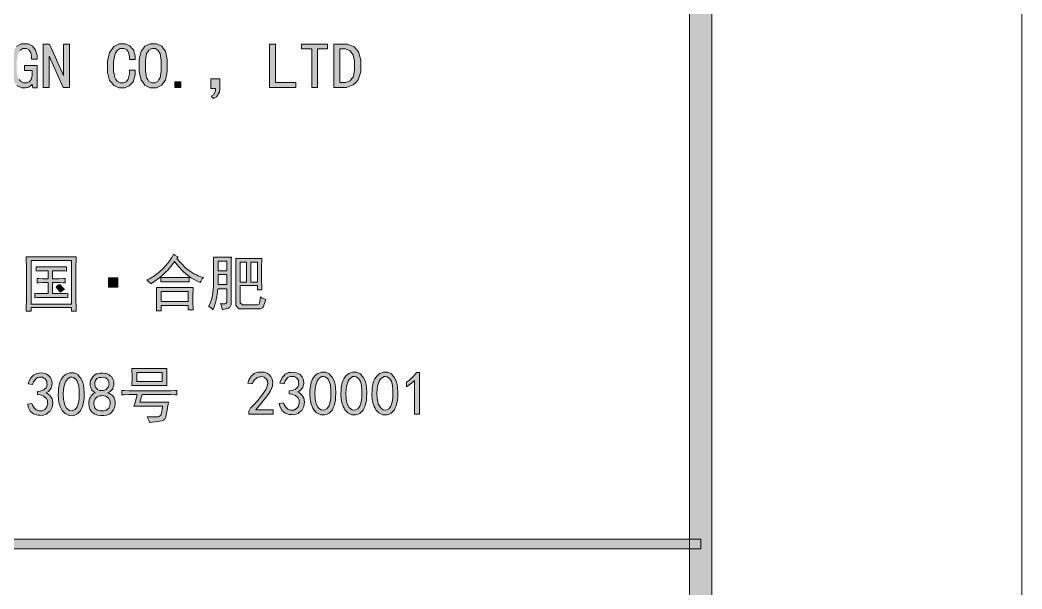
# Model space of a CAD drawing. Header units: millimetres. Extents: x 0 to 586, y 0 to 414.
# Drawn here: x 554.88 to 585.63, y 349.38 to 366.85 of the extents above; entities that cross this region are included whole.
import ezdxf

# ---------------------------------------------------------------- set-up
doc = ezdxf.new("R2010")
doc.units = ezdxf.units.MM

msp = doc.modelspace()

# ---------------------------------------------------------------- hatches: boundary and pattern name
h = msp.add_hatch(color=0)
h.dxf.hatch_style = 2
h.paths.add_polyline_path([(576.117861, 9.514417), (575.429944, 10.205861), (575.429944, 403.877639), (576.117861, 404.569083)])
h = msp.add_hatch(color=0)
h.dxf.hatch_style = 2
h.paths.add_polyline_path([(555.409806, 364.765167), (555.27575, 364.765167), (555.254583, 364.874528), (555.236944, 364.849833), (555.191083, 364.811028), (555.155806, 364.796917), (555.124056, 364.779278), (555.0535, 364.765167), (555.014694, 364.765167), (554.933556, 364.765167), (554.788917, 364.83925), (554.721889, 364.916861), (554.658389, 364.990944), (554.594889, 365.234361), (554.594889, 365.400167), (554.594889, 365.580083), (554.654861, 365.851722), (554.711306, 365.939917), (554.771278, 366.031639), (554.930028, 366.119833), (555.028806, 366.119833), (555.117, 366.119833), (555.258111, 366.052806), (555.3075, 365.989306), (555.356889, 365.922278), (555.409806, 365.752944), (555.409806, 365.647111), (555.236944, 365.647111), (555.236944, 365.72825), (555.21225, 365.851722), (555.184028, 365.890528), (555.155806, 365.932861), (555.078194, 365.971667), (555.028806, 365.971667), (554.968833, 365.971667), (554.873583, 365.908167), (554.841833, 365.844667), (554.813611, 365.781167), (554.781861, 365.565972), (554.781861, 365.414278), (554.781861, 365.273167), (554.820667, 365.075611), (554.859472, 365.019167), (554.898278, 364.96625), (554.986472, 364.913333), (555.035861, 364.913333), (555.088778, 364.913333), (555.166389, 364.948611), (555.194611, 364.983889), (555.222833, 365.022694), (555.254583, 365.135583), (555.254583, 365.213194), (555.254583, 365.297861), (555.014694, 365.297861), (555.014694, 365.446028), (555.409806, 365.446028)])
h = msp.add_hatch(color=0)
h.dxf.hatch_style = 2
h.paths.add_polyline_path([(556.397583, 364.779278), (556.203556, 364.779278), (555.780222, 365.738833), (555.773167, 364.779278), (555.59325, 364.779278), (555.59325, 366.102194), (555.787278, 366.102194), (556.214139, 365.142639), (556.221194, 366.102194), (556.397583, 366.102194)])
h = msp.add_hatch(color=0)
h.dxf.hatch_style = 2
h.paths.add_polyline_path([(558.419, 365.304917), (558.415472, 365.160278), (558.351972, 364.952139), (558.295528, 364.888639), (558.235556, 364.828667), (558.097972, 364.765167), (558.016833, 364.765167), (557.921583, 364.765167), (557.762833, 364.83925), (557.699333, 364.916861), (557.632306, 364.990944), (557.568806, 365.234361), (557.568806, 365.400167), (557.568806, 365.580083), (557.632306, 365.851722), (557.695806, 365.939917), (557.759306, 366.031639), (557.921583, 366.119833), (558.023889, 366.119833), (558.108556, 366.119833), (558.249667, 366.056333), (558.306111, 365.992833), (558.362556, 365.929333), (558.415472, 365.749417), (558.411944, 365.633), (558.239083, 365.633), (558.239083, 365.717667), (558.214389, 365.844667), (558.186167, 365.887), (558.157944, 365.929333), (558.076806, 365.971667), (558.023889, 365.971667), (557.960389, 365.971667), (557.861611, 365.908167), (557.826333, 365.844667), (557.791056, 365.781167), (557.75225, 365.565972), (557.75225, 365.414278), (557.75225, 365.276694), (557.791056, 365.079139), (557.826333, 365.022694), (557.861611, 364.969778), (557.956861, 364.913333), (558.016833, 364.913333), (558.059167, 364.913333), (558.136778, 364.952139), (558.172056, 364.994472), (558.203806, 365.033278), (558.239083, 365.192028), (558.239083, 365.304917)])
h = msp.add_hatch(color=0)
h.paths.add_polyline_path([(559.399722, 365.446028), (559.399722, 365.262583), (559.343278, 365.001528), (559.290361, 364.923917), (559.233917, 364.842778), (559.075167, 364.765167), (558.976389, 364.765167), (558.874083, 364.765167), (558.715333, 364.842778), (558.658889, 364.923917), (558.598917, 365.001528), (558.542472, 365.262583), (558.542472, 365.446028), (558.542472, 365.629472), (558.598917, 365.887), (558.658889, 365.964611), (558.715333, 366.042222), (558.874083, 366.119833), (558.976389, 366.119833), (559.075167, 366.119833), (559.233917, 366.042222), (559.290361, 365.964611), (559.343278, 365.887), (559.399722, 365.629472)])
h.paths.add_polyline_path([(559.216278, 365.446028), (559.216278, 365.608306), (559.181, 365.819972), (559.145722, 365.872889), (559.110444, 365.922278), (559.025778, 365.971667), (558.976389, 365.971667), (558.923472, 365.971667), (558.838806, 365.922278), (558.8, 365.872889), (558.764722, 365.819972), (558.729444, 365.608306), (558.729444, 365.446028), (558.729444, 365.28375), (558.764722, 365.068556), (558.8, 365.015639), (558.838806, 364.962722), (558.923472, 364.913333), (558.976389, 364.913333), (559.025778, 364.913333), (559.110444, 364.962722), (559.145722, 365.015639), (559.181, 365.068556), (559.216278, 365.28375)])
h = msp.add_hatch(color=0)
h.dxf.hatch_style = 2
h.paths.add_polyline_path([(563.347306, 364.779278), (562.542972, 364.779278), (562.542972, 366.102194), (562.719361, 366.102194), (562.719361, 364.927444), (563.347306, 364.927444)])
h = msp.add_hatch(color=0)
h.dxf.hatch_style = 2
h.paths.add_polyline_path([(564.320972, 365.957556), (564.014056, 365.957556), (564.014056, 364.779278), (563.834139, 364.779278), (563.834139, 365.957556), (563.523694, 365.957556), (563.523694, 366.102194), (564.320972, 366.102194)])
h = msp.add_hatch(color=0)
h.paths.add_polyline_path([(565.336972, 365.438972), (565.336972, 365.259056), (565.259361, 365.008583), (565.185278, 364.930972), (565.107667, 364.856889), (564.906583, 364.779278), (564.779583, 364.779278), (564.515, 364.779278), (564.515, 366.102194), (564.779583, 366.102194), (564.920694, 366.102194), (565.132361, 366.024583), (565.199389, 365.9505), (565.266417, 365.872889), (565.336972, 365.615361)])
h.paths.add_polyline_path([(565.15, 365.438972), (565.15, 365.580083), (565.104139, 365.781167), (565.058278, 365.841139), (565.012417, 365.897583), (564.871306, 365.957556), (564.779583, 365.957556), (564.694917, 365.957556), (564.694917, 364.927444), (564.779583, 364.927444), (564.871306, 364.927444), (565.012417, 364.983889), (565.058278, 365.040333), (565.104139, 365.096778), (565.15, 365.294333)])
h = msp.add_hatch(color=0)
h.dxf.hatch_style = 2
h.paths.add_polyline_path([(560.740278, 365.036806), (561.018972, 365.036806), (561.018972, 364.726361), (561.004861, 364.631111), (560.909611, 364.486472), (560.824944, 364.440611), (560.747333, 364.511167), (560.817889, 364.549972), (560.884917, 364.662861), (560.884917, 364.740472), (560.740278, 364.740472)])
h = msp.add_hatch(color=0)
h.dxf.hatch_style = 2
h.paths.add_polyline_path([(559.812472, 364.779278), (559.632556, 364.779278), (559.632556, 364.952139), (559.812472, 364.952139)])
h = msp.add_hatch(color=0)
h.paths.add_polyline_path([(556.605722, 359.579333), (556.602194, 359.484083), (556.598667, 359.275944), (556.598667, 359.163056), (556.598667, 358.365778), (556.598667, 358.249361), (556.602194, 358.023583), (556.605722, 357.910694), (556.457556, 357.910694), (556.457556, 358.016528), (555.222833, 358.016528), (555.222833, 357.903639), (555.071139, 357.903639), (555.074667, 358.020056), (555.081722, 358.256417), (555.081722, 358.379889), (555.081722, 359.163056), (555.081722, 359.272417), (555.074667, 359.480556), (555.071139, 359.579333)])
h.paths.add_polyline_path([(556.457556, 358.125889), (556.457556, 359.466444), (555.222833, 359.466444), (555.222833, 358.125889)])
h = msp.add_hatch(color=0)
h.dxf.hatch_style = 2
h.paths.add_polyline_path([(559.699583, 359.526417), (559.808944, 359.395889), (559.981806, 359.215972), (560.048833, 359.170111), (560.115861, 359.120722), (560.239333, 359.046639), (560.295778, 359.018417), (560.352222, 358.993722), (560.458056, 358.951389), (560.510972, 358.937278), (560.475694, 358.898472), (560.426306, 358.820861), (560.415722, 358.782056), (560.341639, 358.813806), (560.207583, 358.887889), (560.147611, 358.923167), (560.087639, 358.961972), (559.967694, 359.053694), (559.904194, 359.113667), (559.844222, 359.170111), (559.703111, 359.328861), (559.6255, 359.427639), (559.554944, 359.328861), (559.417361, 359.163056), (559.346806, 359.099556), (559.279778, 359.032528), (559.159833, 358.930222), (559.113972, 358.894944), (559.064583, 358.856139), (558.955222, 358.782056), (558.89525, 358.74325), (558.888194, 358.760889), (558.828222, 358.820861), (558.778833, 358.863194), (558.856444, 358.902), (559.004611, 358.990194), (559.075167, 359.043111), (559.145722, 359.096028), (559.286833, 359.226556), (559.357389, 359.307694), (559.427944, 359.385306), (559.544361, 359.558167), (559.590222, 359.653417), (559.629028, 359.625194), (559.703111, 359.586389), (559.738389, 359.572278)])
h = msp.add_hatch(color=0)
h.paths.add_polyline_path([(561.033083, 358.136472), (561.078944, 358.129417), (561.153028, 358.129417), (561.177722, 358.132944), (561.202417, 358.14), (561.227111, 358.182333), (561.227111, 358.224667), (561.227111, 358.595083), (560.951944, 358.595083), (560.941361, 358.506889), (560.920194, 358.344611), (560.906083, 358.274056), (560.891972, 358.199972), (560.839056, 358.037694), (560.80025, 357.9495), (560.7685, 357.984778), (560.701472, 358.034167), (560.666194, 358.04475), (560.712056, 358.122361), (560.772028, 358.295222), (560.786139, 358.386944), (560.80025, 358.482194), (560.817889, 358.676222), (560.821417, 358.782056), (560.821417, 358.887889), (560.824944, 359.106611), (560.824944, 359.2195), (560.824944, 359.335917), (560.821417, 359.508778), (560.817889, 359.561694), (561.368222, 359.561694), (561.364694, 359.487611), (561.361167, 359.342972), (561.361167, 359.272417), (561.361167, 358.17175), (561.361167, 358.104722), (561.325889, 358.023583), (561.294139, 358.009472), (561.258861, 357.991833), (561.160083, 357.963611), (561.093056, 357.9495), (561.082472, 357.991833), (561.05425, 358.087083)])
h.paths.add_polyline_path([(561.227111, 358.722083), (561.227111, 359.029), (560.959, 359.029), (560.959, 358.722083)])
h.paths.add_polyline_path([(561.227111, 359.145417), (561.227111, 359.445278), (560.959, 359.445278), (560.959, 359.145417)])
h = msp.add_hatch(color=0)
h.paths.add_polyline_path([(562.303083, 359.519361), (562.299556, 359.484083), (562.296028, 359.258306), (562.296028, 359.064278), (562.296028, 358.87025), (562.299556, 358.619778), (562.303083, 358.559806), (562.169028, 358.559806), (562.169028, 358.693861), (561.636333, 358.693861), (561.636333, 358.224667), (561.636333, 358.161167), (561.706889, 358.097667), (561.777444, 358.097667), (562.126694, 358.097667), (562.1655, 358.097667), (562.218417, 358.118833), (562.225472, 358.143528), (562.236056, 358.164694), (562.253694, 358.263472), (562.26075, 358.344611), (562.296028, 358.319917), (562.377167, 358.281111), (562.423028, 358.259944), (562.398333, 358.175278), (562.356, 358.062389), (562.341889, 358.034167), (562.327778, 358.005944), (562.250167, 357.977722), (562.186667, 357.977722), (561.678667, 357.977722), (561.594, 357.977722), (561.509333, 358.080028), (561.509333, 358.178806), (561.509333, 359.304167), (561.509333, 359.367667), (561.505806, 359.4735), (561.502278, 359.519361)])
h.paths.add_polyline_path([(562.169028, 358.796167), (562.169028, 359.413528), (561.960889, 359.413528), (561.960889, 358.796167)])
h.paths.add_polyline_path([(561.833889, 358.796167), (561.833889, 359.413528), (561.636333, 359.413528), (561.636333, 358.796167)])
h = msp.add_hatch(color=0)
h.dxf.hatch_style = 2
h.paths.add_polyline_path([(556.0695, 359.265361), (556.125944, 359.265361), (556.245889, 359.268889), (556.309389, 359.272417), (556.309389, 359.138361), (556.252944, 359.141889), (556.133, 359.145417), (556.0695, 359.145417), (555.882528, 359.145417), (555.882528, 358.902), (556.016583, 358.902), (556.083611, 358.902), (556.210611, 358.905528), (556.270583, 358.909056), (556.270583, 358.775), (556.210611, 358.778528), (556.083611, 358.782056), (556.016583, 358.782056), (555.882528, 358.782056), (555.882528, 358.446917), (556.090667, 358.446917), (556.157694, 358.446917), (556.284694, 358.450444), (556.344667, 358.453972), (556.344667, 358.319917), (556.288222, 358.323444), (556.161222, 358.326972), (556.090667, 358.326972), (555.586194, 358.326972), (555.522694, 358.326972), (555.395694, 358.323444), (555.332194, 358.319917), (555.332194, 358.453972), (555.395694, 358.450444), (555.522694, 358.446917), (555.586194, 358.446917), (555.748472, 358.446917), (555.748472, 358.782056), (555.646167, 358.782056), (555.582667, 358.782056), (555.462722, 358.778528), (555.406278, 358.775), (555.406278, 358.909056), (555.462722, 358.905528), (555.582667, 358.902), (555.646167, 358.902), (555.748472, 358.902), (555.748472, 359.145417), (555.639111, 359.145417), (555.572083, 359.145417), (555.441556, 359.141889), (555.378056, 359.138361), (555.378056, 359.272417), (555.441556, 359.268889), (555.572083, 359.265361), (555.639111, 359.265361)])
h = msp.add_hatch(color=0)
h.dxf.hatch_style = 2
h.paths.add_polyline_path([(557.5935, 358.930222), (557.886306, 358.930222), (557.886306, 358.640944), (557.5935, 358.640944)])
h = msp.add_hatch(color=0)
h.dxf.hatch_style = 2
h.paths.add_polyline_path([(559.865389, 358.937278), (559.921833, 358.937278), (560.027667, 358.940806), (560.073528, 358.944333), (560.073528, 358.803222), (560.024139, 358.80675), (559.921833, 358.810278), (559.872444, 358.810278), (559.456167, 358.810278), (559.375028, 358.810278), (559.251556, 358.80675), (559.202167, 358.803222), (559.202167, 358.944333), (559.272722, 358.940806), (559.399722, 358.937278), (559.456167, 358.937278)])
h = msp.add_hatch(color=0)
h.dxf.hatch_style = 2
h.paths.add_polyline_path([(556.090667, 358.729139), (556.111833, 358.7115), (556.185917, 358.633889), (556.242361, 358.573917), (556.203556, 358.55275), (556.140056, 358.510417), (556.115361, 358.492778), (556.104778, 358.506889), (556.041278, 358.5845), (555.988361, 358.648), (556.016583, 358.669167), (556.0695, 358.7115)])
h = msp.add_hatch(color=0)
h.paths.add_polyline_path([(560.200528, 358.633889), (560.193472, 358.595083), (560.189944, 358.42575), (560.189944, 358.291694), (560.189944, 358.157639), (560.193472, 357.98125), (560.200528, 357.942444), (560.041778, 357.942444), (560.041778, 358.083556), (559.216278, 358.083556), (559.216278, 357.91775), (559.068111, 357.91775), (559.071639, 357.963611), (559.075167, 358.132944), (559.075167, 358.259944), (559.075167, 358.390472), (559.071639, 358.577444), (559.068111, 358.633889)])
h.paths.add_polyline_path([(560.041778, 358.199972), (560.041778, 358.513944), (559.216278, 358.513944), (559.216278, 358.199972)])
h = msp.add_hatch(color=0)
h.paths.add_polyline_path([(559.392667, 356.146806), (559.389139, 356.090361), (559.385611, 355.963361), (559.385611, 355.892806), (559.385611, 355.82225), (559.389139, 355.688194), (559.392667, 355.624694), (558.313167, 355.624694), (558.316694, 355.677611), (558.320222, 355.801083), (558.320222, 355.871639), (558.320222, 355.945722), (558.316694, 356.083306), (558.313167, 356.146806)])
h.paths.add_polyline_path([(559.2445, 355.744639), (559.2445, 356.026861), (558.464861, 356.026861), (558.464861, 355.744639)])
h = msp.add_hatch(color=0)
h.dxf.hatch_style = 2
h.paths.add_polyline_path([(555.117, 355.046139), (555.247528, 355.067306), (555.265167, 355.017917), (555.311028, 354.936778), (555.346306, 354.908556), (555.378056, 354.876806), (555.462722, 354.845056), (555.512111, 354.848583), (555.565028, 354.848583), (555.642639, 354.890917), (555.674389, 354.929722), (555.702611, 354.968528), (555.730833, 355.056722), (555.723778, 355.106111), (555.72025, 355.159028), (555.681444, 355.236639), (555.646167, 355.264861), (555.610889, 355.293083), (555.498, 355.331889), (555.420389, 355.342472), (555.420389, 355.437722), (555.498, 355.444778), (555.610889, 355.487111), (555.646167, 355.522389), (555.681444, 355.554139), (555.713194, 355.642333), (555.709667, 355.69525), (555.706139, 355.748167), (555.65675, 355.829306), (555.614417, 355.850472), (555.568556, 355.875167), (555.473306, 355.882222), (555.423917, 355.864583), (555.374528, 355.843417), (555.293389, 355.741111), (555.265167, 355.652917), (555.131111, 355.677611), (555.152278, 355.744639), (555.21225, 355.854), (555.254583, 355.899861), (555.293389, 355.945722), (555.399222, 355.995111), (555.46625, 356.005694), (555.533278, 356.01275), (555.649694, 355.995111), (555.699083, 355.970417), (555.748472, 355.945722), (555.819028, 355.871639), (555.840194, 355.82225), (555.861361, 355.772861), (555.868417, 355.6635), (555.850778, 355.603528), (555.836667, 355.543556), (555.752, 355.437722), (555.681444, 355.395389), (555.734361, 355.370694), (555.811972, 355.303667), (555.840194, 355.261333), (555.868417, 355.215472), (555.886056, 355.099056), (555.879, 355.024972), (555.868417, 354.954417), (555.804917, 354.834472), (555.748472, 354.792139), (555.692028, 354.746278), (555.565028, 354.703944), (555.494472, 354.707472), (555.423917, 354.707472), (555.300444, 354.753333), (555.247528, 354.795667), (555.198139, 354.838), (555.131111, 354.961472)])
h = msp.add_hatch(color=0)
h.paths.add_polyline_path([(556.058917, 355.434194), (556.062444, 355.532972), (556.090667, 355.688194), (556.115361, 355.748167), (556.140056, 355.804611), (556.210611, 355.899861), (556.252944, 355.938667), (556.298806, 355.973944), (556.408167, 356.01275), (556.471667, 356.01275), (556.538694, 356.01275), (556.651583, 355.956306), (556.700972, 355.903389), (556.746833, 355.850472), (556.810333, 355.712889), (556.827972, 355.63175), (556.842083, 355.550611), (556.849139, 355.363639), (556.845611, 355.257806), (556.838556, 355.151972), (556.803278, 354.979111), (556.771528, 354.912083), (556.739778, 354.845056), (556.644528, 354.749806), (556.581028, 354.725111), (556.517528, 354.696889), (556.390528, 354.703944), (556.327028, 354.735694), (556.263528, 354.767444), (556.175333, 354.852111), (556.150639, 354.9015), (556.122417, 354.954417), (556.087139, 355.063778), (556.076556, 355.12375), (556.062444, 355.180194), (556.055389, 355.335417)])
h.paths.add_polyline_path([(556.217667, 355.480056), (556.203556, 355.37775), (556.214139, 355.194306), (556.231778, 355.116694), (556.249417, 355.035556), (556.312917, 354.922667), (556.35525, 354.887389), (556.397583, 354.855639), (556.485778, 354.841528), (556.528111, 354.862694), (556.573972, 354.883861), (556.637472, 354.965), (556.658639, 355.024972), (556.679806, 355.088472), (556.700972, 355.222528), (556.700972, 355.293083), (556.700972, 355.367167), (556.693917, 355.497694), (556.690389, 355.557667), (556.683333, 355.617639), (556.648056, 355.727), (556.623361, 355.772861), (556.595139, 355.82225), (556.521056, 355.871639), (556.471667, 355.875167), (556.425806, 355.875167), (556.344667, 355.829306), (556.309389, 355.779917), (556.274111, 355.734056), (556.22825, 355.582361)])
h = msp.add_hatch(color=0)
h.paths.add_polyline_path([(556.997306, 355.088472), (556.997306, 355.134333), (557.018472, 355.222528), (557.043167, 355.264861), (557.064333, 355.307194), (557.138417, 355.374222), (557.191333, 355.402444), (557.145472, 355.427139), (557.0855, 355.483583), (557.071389, 355.515333), (557.057278, 355.547083), (557.039639, 355.621167), (557.039639, 355.6635), (557.036111, 355.702306), (557.046694, 355.772861), (557.060806, 355.804611), (557.074917, 355.832833), (557.113722, 355.889278), (557.138417, 355.913972), (557.166639, 355.942194), (557.223083, 355.977472), (557.254833, 355.984528), (557.286583, 355.995111), (557.353611, 356.005694), (557.392417, 356.005694), (557.427694, 356.005694), (557.494722, 355.995111), (557.526472, 355.988056), (557.554694, 355.981), (557.618194, 355.94925), (557.653472, 355.924556), (557.685222, 355.903389), (557.734611, 355.832833), (557.748722, 355.786972), (557.762833, 355.744639), (557.762833, 355.638806), (557.745194, 355.578833), (557.727556, 355.522389), (557.642889, 355.427139), (557.568806, 355.395389), (557.632306, 355.374222), (557.724028, 355.317778), (557.748722, 355.278972), (557.773417, 355.240167), (557.801639, 355.144917), (557.801639, 355.088472), (557.801639, 355.032028), (557.784, 354.943833), (557.766361, 354.912083), (557.75225, 354.876806), (557.713444, 354.820361), (557.692278, 354.799194), (557.671111, 354.778028), (557.618194, 354.74275), (557.582917, 354.728639), (557.547639, 354.714528), (557.455917, 354.703944), (557.403, 354.703944), (557.350083, 354.703944), (557.254833, 354.714528), (557.216028, 354.728639), (557.177222, 354.74275), (557.113722, 354.781556), (557.0855, 354.80625), (557.060806, 354.830944), (557.025528, 354.894444), (557.014944, 354.929722), (557.007889, 354.965), (556.997306, 355.046139)])
h.paths.add_polyline_path([(557.149, 355.095528), (557.149, 355.053194), (557.163111, 354.972056), (557.18075, 354.940306), (557.194861, 354.908556), (557.258361, 354.862694), (557.304222, 354.855639), (557.346556, 354.845056), (557.441806, 354.848583), (557.487667, 354.859167), (557.537056, 354.86975), (557.604083, 354.922667), (557.621722, 354.961472), (557.642889, 355.003806), (557.653472, 355.084944), (557.649944, 355.127278), (557.642889, 355.166083), (557.597028, 355.236639), (557.554694, 355.264861), (557.515889, 355.293083), (557.424167, 355.317778), (557.378306, 355.310722), (557.328917, 355.307194), (557.247778, 355.275444), (557.216028, 355.243694), (557.184278, 355.215472), (557.152528, 355.141389)])
h.paths.add_polyline_path([(557.177222, 355.677611), (557.177222, 355.638806), (557.201917, 355.56825), (557.226611, 355.5365), (557.254833, 355.501222), (557.335972, 355.469472), (557.392417, 355.469472), (557.448861, 355.469472), (557.53, 355.501222), (557.558222, 355.5365), (557.586444, 355.56825), (557.614667, 355.649389), (557.611139, 355.69525), (557.611139, 355.741111), (557.575861, 355.811667), (557.544111, 355.832833), (557.512361, 355.854), (557.427694, 355.875167), (557.374778, 355.871639), (557.318333, 355.868111), (557.24425, 355.836361), (557.219556, 355.808139), (557.198389, 355.779917), (557.177222, 355.712889)])
h = msp.add_hatch(color=0)
h.dxf.hatch_style = 2
h.paths.add_polyline_path([(561.900917, 354.7745), (561.904444, 354.830944), (561.957361, 354.93325), (562.003222, 354.975583), (562.052611, 355.021444), (562.176083, 355.162556), (562.250167, 355.257806), (562.32425, 355.349528), (562.423028, 355.497694), (562.444194, 355.550611), (562.465361, 355.603528), (562.483, 355.691722), (562.475944, 355.727), (562.472417, 355.765806), (562.437139, 355.825778), (562.405389, 355.850472), (562.377167, 355.875167), (562.306611, 355.896333), (562.267806, 355.892806), (562.229, 355.889278), (562.154917, 355.857528), (562.119639, 355.832833), (562.084361, 355.808139), (562.031444, 355.727), (562.013806, 355.677611), (561.869167, 355.698778), (561.900917, 355.783444), (561.978528, 355.910444), (562.024389, 355.94925), (562.07025, 355.988056), (562.179611, 356.030389), (562.243111, 356.033917), (562.278389, 356.037444), (562.345417, 356.033917), (562.377167, 356.030389), (562.405389, 356.023333), (562.468889, 355.998639), (562.500639, 355.977472), (562.532389, 355.956306), (562.581778, 355.896333), (562.602944, 355.854), (562.624111, 355.815194), (562.638222, 355.716417), (562.634694, 355.656444), (562.627639, 355.6), (562.571194, 355.462417), (562.518278, 355.381278), (562.465361, 355.303667), (562.264278, 355.053194), (562.116111, 354.880333), (562.652333, 354.880333), (562.652333, 354.746278), (561.900917, 354.746278)])
h = msp.add_hatch(color=0)
h.dxf.hatch_style = 2
h.paths.add_polyline_path([(562.839306, 355.067306), (562.973361, 355.088472), (562.987472, 355.039083), (563.036861, 354.961472), (563.068611, 354.929722), (563.100361, 354.897972), (563.185028, 354.866222), (563.234417, 354.86975), (563.287333, 354.86975), (563.364944, 354.912083), (563.396694, 354.950889), (563.424917, 354.989694), (563.453139, 355.077889), (563.449611, 355.130806), (563.446083, 355.180194), (563.40375, 355.257806), (563.368472, 355.286028), (563.333194, 355.31425), (563.220306, 355.353056), (563.142694, 355.363639), (563.142694, 355.462417), (563.220306, 355.469472), (563.333194, 355.508278), (563.368472, 355.543556), (563.40375, 355.575306), (563.4355, 355.6635), (563.431972, 355.716417), (563.428444, 355.772861), (563.382583, 355.850472), (563.336722, 355.875167), (563.290861, 355.896333), (563.195611, 355.903389), (563.146222, 355.88575), (563.096833, 355.864583), (563.015694, 355.762278), (562.987472, 355.677611), (562.853417, 355.698778), (562.874583, 355.765806), (562.938083, 355.878694), (562.976889, 355.921028), (563.015694, 355.966889), (563.121528, 356.019806), (563.188556, 356.026861), (563.255583, 356.033917), (563.372, 356.016278), (563.421389, 355.991583), (563.470778, 355.966889), (563.541333, 355.892806), (563.5625, 355.843417), (563.583667, 355.794028), (563.590722, 355.684667), (563.573083, 355.624694), (563.558972, 355.564722), (563.474306, 355.462417), (563.40375, 355.416556), (563.456667, 355.395389), (563.534278, 355.328361), (563.5625, 355.2825), (563.590722, 355.236639), (563.608361, 355.120222), (563.601306, 355.046139), (563.590722, 354.975583), (563.527222, 354.859167), (563.470778, 354.813306), (563.414333, 354.767444), (563.287333, 354.725111), (563.216778, 354.728639), (563.146222, 354.728639), (563.02275, 354.7745), (562.973361, 354.816833), (562.920444, 354.859167), (562.853417, 354.986167)])
h = msp.add_hatch(color=0)
h.paths.add_polyline_path([(563.781222, 355.455361), (563.788278, 355.554139), (563.812972, 355.712889), (563.837667, 355.769333), (563.862361, 355.825778), (563.932917, 355.921028), (563.97525, 355.959833), (564.021111, 355.995111), (564.130472, 356.033917), (564.1975, 356.033917), (564.261, 356.033917), (564.373889, 355.981), (564.423278, 355.924556), (564.472667, 355.871639), (564.532639, 355.737583), (564.550278, 355.652917), (564.564389, 355.571778), (564.574972, 355.384806), (564.567917, 355.278972), (564.560861, 355.173139), (564.525583, 355.000278), (564.493833, 354.93325), (564.462083, 354.866222), (564.366833, 354.770972), (564.303333, 354.746278), (564.239833, 354.721583), (564.112833, 354.725111), (564.049333, 354.756861), (563.985833, 354.788611), (563.897639, 354.873278), (563.872944, 354.926194), (563.844722, 354.975583), (563.809444, 355.088472), (563.798861, 355.144917), (563.788278, 355.201361), (563.777694, 355.360111)])
h.paths.add_polyline_path([(563.939972, 355.501222), (563.929389, 355.398917), (563.936444, 355.215472), (563.954083, 355.137861), (563.971722, 355.056722), (564.035222, 354.943833), (564.077556, 354.908556), (564.119889, 354.876806), (564.208083, 354.862694), (564.250417, 354.883861), (564.296278, 354.905028), (564.359778, 354.986167), (564.380944, 355.046139), (564.402111, 355.109639), (564.423278, 355.243694), (564.423278, 355.31425), (564.423278, 355.388333), (564.416222, 355.518861), (564.412694, 355.578833), (564.405639, 355.638806), (564.373889, 355.748167), (564.345667, 355.794028), (564.317444, 355.843417), (564.243361, 355.892806), (564.1975, 355.896333), (564.148111, 355.896333), (564.066972, 355.850472), (564.031694, 355.804611), (563.996417, 355.755222), (563.950556, 355.603528)])
h = msp.add_hatch(color=0)
h.paths.add_polyline_path([(564.733722, 355.455361), (564.73725, 355.554139), (564.765472, 355.712889), (564.790167, 355.769333), (564.814861, 355.825778), (564.885417, 355.921028), (564.92775, 355.959833), (564.973611, 355.995111), (565.082972, 356.033917), (565.146472, 356.033917), (565.2135, 356.033917), (565.326389, 355.981), (565.375778, 355.924556), (565.425167, 355.871639), (565.485139, 355.737583), (565.502778, 355.652917), (565.516889, 355.571778), (565.527472, 355.384806), (565.520417, 355.278972), (565.513361, 355.173139), (565.478083, 355.000278), (565.446333, 354.93325), (565.414583, 354.866222), (565.319333, 354.770972), (565.255833, 354.746278), (565.192333, 354.721583), (565.065333, 354.725111), (565.001833, 354.756861), (564.938333, 354.788611), (564.850139, 354.873278), (564.825444, 354.926194), (564.797222, 354.975583), (564.761944, 355.088472), (564.751361, 355.144917), (564.73725, 355.201361), (564.730194, 355.360111)])
h.paths.add_polyline_path([(564.892472, 355.501222), (564.881889, 355.398917), (564.888944, 355.215472), (564.906583, 355.137861), (564.924222, 355.056722), (564.987722, 354.943833), (565.030056, 354.908556), (565.072389, 354.876806), (565.160583, 354.862694), (565.202917, 354.883861), (565.248778, 354.905028), (565.312278, 354.986167), (565.333444, 355.046139), (565.354611, 355.109639), (565.375778, 355.243694), (565.375778, 355.31425), (565.375778, 355.388333), (565.368722, 355.518861), (565.365194, 355.578833), (565.358139, 355.638806), (565.326389, 355.748167), (565.298167, 355.794028), (565.269944, 355.843417), (565.195861, 355.892806), (565.146472, 355.896333), (565.100611, 355.896333), (565.019472, 355.850472), (564.984194, 355.804611), (564.948917, 355.755222), (564.903056, 355.603528)])
h = msp.add_hatch(color=0)
h.paths.add_polyline_path([(565.686222, 355.455361), (565.68975, 355.554139), (565.717972, 355.712889), (565.742667, 355.769333), (565.767361, 355.825778), (565.837917, 355.921028), (565.88025, 355.959833), (565.926111, 355.995111), (566.035472, 356.033917), (566.098972, 356.033917), (566.166, 356.033917), (566.278889, 355.981), (566.328278, 355.924556), (566.374139, 355.871639), (566.437639, 355.737583), (566.455278, 355.652917), (566.469389, 355.571778), (566.476444, 355.384806), (566.472917, 355.278972), (566.465861, 355.173139), (566.430583, 355.000278), (566.398833, 354.93325), (566.367083, 354.866222), (566.271833, 354.770972), (566.208333, 354.746278), (566.144833, 354.721583), (566.017833, 354.725111), (565.954333, 354.756861), (565.890833, 354.788611), (565.802639, 354.873278), (565.777944, 354.926194), (565.749722, 354.975583), (565.714444, 355.088472), (565.703861, 355.144917), (565.68975, 355.201361), (565.682694, 355.360111)])
h.paths.add_polyline_path([(565.844972, 355.501222), (565.830861, 355.398917), (565.841444, 355.215472), (565.859083, 355.137861), (565.876722, 355.056722), (565.940222, 354.943833), (565.982556, 354.908556), (566.024889, 354.876806), (566.113083, 354.862694), (566.155417, 354.883861), (566.201278, 354.905028), (566.264778, 354.986167), (566.285944, 355.046139), (566.307111, 355.109639), (566.328278, 355.243694), (566.328278, 355.31425), (566.328278, 355.388333), (566.321222, 355.518861), (566.317694, 355.578833), (566.310639, 355.638806), (566.278889, 355.748167), (566.250667, 355.794028), (566.222444, 355.843417), (566.148361, 355.892806), (566.098972, 355.896333), (566.053111, 355.896333), (565.971972, 355.850472), (565.936694, 355.804611), (565.901417, 355.755222), (565.855556, 355.603528)])
h = msp.add_hatch(color=0)
h.dxf.hatch_style = 2
h.paths.add_polyline_path([(566.987972, 355.772861), (566.942111, 355.723472), (566.818639, 355.63175), (566.744556, 355.585889), (566.744556, 355.727), (566.836278, 355.7905), (566.987972, 355.942194), (567.047944, 356.026861), (567.139667, 356.026861), (567.139667, 354.746278), (566.987972, 354.746278)])
h = msp.add_hatch(color=0)
h.dxf.hatch_style = 2
h.paths.add_polyline_path([(559.438528, 355.462417), (559.509083, 355.462417), (559.636083, 355.465944), (559.692528, 355.469472), (559.692528, 355.335417), (559.636083, 355.338944), (559.509083, 355.342472), (559.438528, 355.342472), (558.627139, 355.342472), (558.613028, 355.289556), (558.57775, 355.173139), (558.560111, 355.113167), (559.438528, 355.113167), (559.427944, 355.053194), (559.410306, 354.950889), (559.40325, 354.912083), (559.399722, 354.86975), (559.382083, 354.770972), (559.3715, 354.714528), (559.360917, 354.654556), (559.315056, 354.576944), (559.283306, 354.555778), (559.248028, 354.538139), (559.036361, 354.506389), (558.856444, 354.492278), (558.842333, 354.534611), (558.807056, 354.619278), (558.782361, 354.665139), (558.916417, 354.661611), (559.08575, 354.661611), (559.121028, 354.665139), (559.156306, 354.668667), (559.202167, 354.707472), (559.216278, 354.74275), (559.226861, 354.778028), (559.248028, 354.897972), (559.258611, 354.986167), (558.373139, 354.986167), (558.408417, 355.074361), (558.461333, 355.254278), (558.478972, 355.342472), (558.299056, 355.342472), (558.221444, 355.342472), (558.076806, 355.338944), (558.009778, 355.335417), (558.009778, 355.469472), (558.076806, 355.465944), (558.221444, 355.462417), (558.299056, 355.462417)])
h = msp.add_hatch(color=0)
h.dxf.hatch_style = 2
h.paths.add_polyline_path([(575.772139, 350.901), (575.772139, 350.604667), (541.390417, 350.604667), (541.390417, 350.901)])

# ---------------------------------------------------------------- linework, layer by layer
at = {"color": 0, "lineweight": 0}
for points in [[(0, 0), (585.632278, 0), (585.632278, 414.0835), (0, 414.0835)], [(576.117861, 9.514417), (575.429944, 10.205861), (575.429944, 403.877639), (576.117861, 404.569083)], [(556.397583, 364.779278), (556.203556, 364.779278), (555.780222, 365.738833), (555.773167, 364.779278), (555.59325, 364.779278), (555.59325, 366.102194), (555.787278, 366.102194), (556.214139, 365.142639), (556.221194, 366.102194), (556.397583, 366.102194)], [(558.419, 365.304917), (558.415472, 365.160278), (558.351972, 364.952139), (558.295528, 364.888639), (558.235556, 364.828667), (558.097972, 364.765167), (558.016833, 364.765167), (557.921583, 364.765167), (557.762833, 364.83925), (557.699333, 364.916861), (557.632306, 364.990944), (557.568806, 365.234361), (557.568806, 365.400167), (557.568806, 365.580083), (557.632306, 365.851722), (557.695806, 365.939917), (557.759306, 366.031639), (557.921583, 366.119833), (558.023889, 366.119833), (558.108556, 366.119833), (558.249667, 366.056333), (558.306111, 365.992833), (558.362556, 365.929333), (558.415472, 365.749417), (558.411944, 365.633), (558.239083, 365.633), (558.239083, 365.717667), (558.214389, 365.844667), (558.186167, 365.887), (558.157944, 365.929333), (558.076806, 365.971667), (558.023889, 365.971667), (557.960389, 365.971667), (557.861611, 365.908167), (557.826333, 365.844667), (557.791056, 365.781167), (557.75225, 365.565972), (557.75225, 365.414278), (557.75225, 365.276694), (557.791056, 365.079139), (557.826333, 365.022694), (557.861611, 364.969778), (557.956861, 364.913333), (558.016833, 364.913333), (558.059167, 364.913333), (558.136778, 364.952139), (558.172056, 364.994472), (558.203806, 365.033278), (558.239083, 365.192028), (558.239083, 365.304917)], [(559.399722, 365.446028), (559.399722, 365.262583), (559.343278, 365.001528), (559.290361, 364.923917), (559.233917, 364.842778), (559.075167, 364.765167), (558.976389, 364.765167), (558.874083, 364.765167), (558.715333, 364.842778), (558.658889, 364.923917), (558.598917, 365.001528), (558.542472, 365.262583), (558.542472, 365.446028), (558.542472, 365.629472), (558.598917, 365.887), (558.658889, 365.964611), (558.715333, 366.042222), (558.874083, 366.119833), (558.976389, 366.119833), (559.075167, 366.119833), (559.233917, 366.042222), (559.290361, 365.964611), (559.343278, 365.887), (559.399722, 365.629472)], [(559.216278, 365.446028), (559.216278, 365.608306), (559.181, 365.819972), (559.145722, 365.872889), (559.110444, 365.922278), (559.025778, 365.971667), (558.976389, 365.971667), (558.923472, 365.971667), (558.838806, 365.922278), (558.8, 365.872889), (558.764722, 365.819972), (558.729444, 365.608306), (558.729444, 365.446028), (558.729444, 365.28375), (558.764722, 365.068556), (558.8, 365.015639), (558.838806, 364.962722), (558.923472, 364.913333), (558.976389, 364.913333), (559.025778, 364.913333), (559.110444, 364.962722), (559.145722, 365.015639), (559.181, 365.068556), (559.216278, 365.28375)], [(563.347306, 364.779278), (562.542972, 364.779278), (562.542972, 366.102194), (562.719361, 366.102194), (562.719361, 364.927444), (563.347306, 364.927444)], [(564.320972, 365.957556), (564.014056, 365.957556), (564.014056, 364.779278), (563.834139, 364.779278), (563.834139, 365.957556), (563.523694, 365.957556), (563.523694, 366.102194), (564.320972, 366.102194)], [(565.336972, 365.438972), (565.336972, 365.259056), (565.259361, 365.008583), (565.185278, 364.930972), (565.107667, 364.856889), (564.906583, 364.779278), (564.779583, 364.779278), (564.515, 364.779278), (564.515, 366.102194), (564.779583, 366.102194), (564.920694, 366.102194), (565.132361, 366.024583), (565.199389, 365.9505), (565.266417, 365.872889), (565.336972, 365.615361)], [(565.15, 365.438972), (565.15, 365.580083), (565.104139, 365.781167), (565.058278, 365.841139), (565.012417, 365.897583), (564.871306, 365.957556), (564.779583, 365.957556), (564.694917, 365.957556), (564.694917, 364.927444), (564.779583, 364.927444), (564.871306, 364.927444), (565.012417, 364.983889), (565.058278, 365.040333), (565.104139, 365.096778), (565.15, 365.294333)], [(560.740278, 365.036806), (561.018972, 365.036806), (561.018972, 364.726361), (561.004861, 364.631111), (560.909611, 364.486472), (560.824944, 364.440611), (560.747333, 364.511167), (560.817889, 364.549972), (560.884917, 364.662861), (560.884917, 364.740472), (560.740278, 364.740472)], [(559.812472, 364.779278), (559.632556, 364.779278), (559.632556, 364.952139), (559.812472, 364.952139)], [(556.605722, 359.579333), (556.602194, 359.484083), (556.598667, 359.275944), (556.598667, 359.163056), (556.598667, 358.365778), (556.598667, 358.249361), (556.602194, 358.023583), (556.605722, 357.910694), (556.457556, 357.910694), (556.457556, 358.016528), (555.222833, 358.016528), (555.222833, 357.903639), (555.071139, 357.903639), (555.074667, 358.020056), (555.081722, 358.256417), (555.081722, 358.379889), (555.081722, 359.163056), (555.081722, 359.272417), (555.074667, 359.480556), (555.071139, 359.579333)], [(556.457556, 358.125889), (556.457556, 359.466444), (555.222833, 359.466444), (555.222833, 358.125889)], [(559.699583, 359.526417), (559.808944, 359.395889), (559.981806, 359.215972), (560.048833, 359.170111), (560.115861, 359.120722), (560.239333, 359.046639), (560.295778, 359.018417), (560.352222, 358.993722), (560.458056, 358.951389), (560.510972, 358.937278), (560.475694, 358.898472), (560.426306, 358.820861), (560.415722, 358.782056), (560.341639, 358.813806), (560.207583, 358.887889), (560.147611, 358.923167), (560.087639, 358.961972), (559.967694, 359.053694), (559.904194, 359.113667), (559.844222, 359.170111), (559.703111, 359.328861), (559.6255, 359.427639), (559.554944, 359.328861), (559.417361, 359.163056), (559.346806, 359.099556), (559.279778, 359.032528), (559.159833, 358.930222), (559.113972, 358.894944), (559.064583, 358.856139), (558.955222, 358.782056), (558.89525, 358.74325), (558.888194, 358.760889), (558.828222, 358.820861), (558.778833, 358.863194), (558.856444, 358.902), (559.004611, 358.990194), (559.075167, 359.043111), (559.145722, 359.096028), (559.286833, 359.226556), (559.357389, 359.307694), (559.427944, 359.385306), (559.544361, 359.558167), (559.590222, 359.653417), (559.629028, 359.625194), (559.703111, 359.586389), (559.738389, 359.572278)], [(561.033083, 358.136472), (561.078944, 358.129417), (561.153028, 358.129417), (561.177722, 358.132944), (561.202417, 358.14), (561.227111, 358.182333), (561.227111, 358.224667), (561.227111, 358.595083), (560.951944, 358.595083), (560.941361, 358.506889), (560.920194, 358.344611), (560.906083, 358.274056), (560.891972, 358.199972), (560.839056, 358.037694), (560.80025, 357.9495), (560.7685, 357.984778), (560.701472, 358.034167), (560.666194, 358.04475), (560.712056, 358.122361), (560.772028, 358.295222), (560.786139, 358.386944), (560.80025, 358.482194), (560.817889, 358.676222), (560.821417, 358.782056), (560.821417, 358.887889), (560.824944, 359.106611), (560.824944, 359.2195), (560.824944, 359.335917), (560.821417, 359.508778), (560.817889, 359.561694), (561.368222, 359.561694), (561.364694, 359.487611), (561.361167, 359.342972), (561.361167, 359.272417), (561.361167, 358.17175), (561.361167, 358.104722), (561.325889, 358.023583), (561.294139, 358.009472), (561.258861, 357.991833), (561.160083, 357.963611), (561.093056, 357.9495), (561.082472, 357.991833), (561.05425, 358.087083)], [(562.303083, 359.519361), (562.299556, 359.484083), (562.296028, 359.258306), (562.296028, 359.064278), (562.296028, 358.87025), (562.299556, 358.619778), (562.303083, 358.559806), (562.169028, 358.559806), (562.169028, 358.693861), (561.636333, 358.693861), (561.636333, 358.224667), (561.636333, 358.161167), (561.706889, 358.097667), (561.777444, 358.097667), (562.126694, 358.097667), (562.1655, 358.097667), (562.218417, 358.118833), (562.225472, 358.143528), (562.236056, 358.164694), (562.253694, 358.263472), (562.26075, 358.344611), (562.296028, 358.319917), (562.377167, 358.281111), (562.423028, 358.259944), (562.398333, 358.175278), (562.356, 358.062389), (562.341889, 358.034167), (562.327778, 358.005944), (562.250167, 357.977722), (562.186667, 357.977722), (561.678667, 357.977722), (561.594, 357.977722), (561.509333, 358.080028), (561.509333, 358.178806), (561.509333, 359.304167), (561.509333, 359.367667), (561.505806, 359.4735), (561.502278, 359.519361)], [(556.0695, 359.265361), (556.125944, 359.265361), (556.245889, 359.268889), (556.309389, 359.272417), (556.309389, 359.138361), (556.252944, 359.141889), (556.133, 359.145417), (556.0695, 359.145417), (555.882528, 359.145417), (555.882528, 358.902), (556.016583, 358.902), (556.083611, 358.902), (556.210611, 358.905528), (556.270583, 358.909056), (556.270583, 358.775), (556.210611, 358.778528), (556.083611, 358.782056), (556.016583, 358.782056), (555.882528, 358.782056), (555.882528, 358.446917), (556.090667, 358.446917), (556.157694, 358.446917), (556.284694, 358.450444), (556.344667, 358.453972), (556.344667, 358.319917), (556.288222, 358.323444), (556.161222, 358.326972), (556.090667, 358.326972), (555.586194, 358.326972), (555.522694, 358.326972), (555.395694, 358.323444), (555.332194, 358.319917), (555.332194, 358.453972), (555.395694, 358.450444), (555.522694, 358.446917), (555.586194, 358.446917), (555.748472, 358.446917), (555.748472, 358.782056), (555.646167, 358.782056), (555.582667, 358.782056), (555.462722, 358.778528), (555.406278, 358.775), (555.406278, 358.909056), (555.462722, 358.905528), (555.582667, 358.902), (555.646167, 358.902), (555.748472, 358.902), (555.748472, 359.145417), (555.639111, 359.145417), (555.572083, 359.145417), (555.441556, 359.141889), (555.378056, 359.138361), (555.378056, 359.272417), (555.441556, 359.268889), (555.572083, 359.265361), (555.639111, 359.265361)], [(561.227111, 359.145417), (561.227111, 359.445278), (560.959, 359.445278), (560.959, 359.145417)], [(561.833889, 358.796167), (561.833889, 359.413528), (561.636333, 359.413528), (561.636333, 358.796167)], [(562.169028, 358.796167), (562.169028, 359.413528), (561.960889, 359.413528), (561.960889, 358.796167)], [(557.5935, 358.930222), (557.886306, 358.930222), (557.886306, 358.640944), (557.5935, 358.640944)], [(559.865389, 358.937278), (559.921833, 358.937278), (560.027667, 358.940806), (560.073528, 358.944333), (560.073528, 358.803222), (560.024139, 358.80675), (559.921833, 358.810278), (559.872444, 358.810278), (559.456167, 358.810278), (559.375028, 358.810278), (559.251556, 358.80675), (559.202167, 358.803222), (559.202167, 358.944333), (559.272722, 358.940806), (559.399722, 358.937278), (559.456167, 358.937278)], [(561.227111, 358.722083), (561.227111, 359.029), (560.959, 359.029), (560.959, 358.722083)], [(556.090667, 358.729139), (556.111833, 358.7115), (556.185917, 358.633889), (556.242361, 358.573917), (556.203556, 358.55275), (556.140056, 358.510417), (556.115361, 358.492778), (556.104778, 358.506889), (556.041278, 358.5845), (555.988361, 358.648), (556.016583, 358.669167), (556.0695, 358.7115)], [(560.200528, 358.633889), (560.193472, 358.595083), (560.189944, 358.42575), (560.189944, 358.291694), (560.189944, 358.157639), (560.193472, 357.98125), (560.200528, 357.942444), (560.041778, 357.942444), (560.041778, 358.083556), (559.216278, 358.083556), (559.216278, 357.91775), (559.068111, 357.91775), (559.071639, 357.963611), (559.075167, 358.132944), (559.075167, 358.259944), (559.075167, 358.390472), (559.071639, 358.577444), (559.068111, 358.633889)], [(560.041778, 358.199972), (560.041778, 358.513944), (559.216278, 358.513944), (559.216278, 358.199972)], [(559.392667, 356.146806), (559.389139, 356.090361), (559.385611, 355.963361), (559.385611, 355.892806), (559.385611, 355.82225), (559.389139, 355.688194), (559.392667, 355.624694), (558.313167, 355.624694), (558.316694, 355.677611), (558.320222, 355.801083), (558.320222, 355.871639), (558.320222, 355.945722), (558.316694, 356.083306), (558.313167, 356.146806)], [(555.117, 355.046139), (555.247528, 355.067306), (555.265167, 355.017917), (555.311028, 354.936778), (555.346306, 354.908556), (555.378056, 354.876806), (555.462722, 354.845056), (555.512111, 354.848583), (555.565028, 354.848583), (555.642639, 354.890917), (555.674389, 354.929722), (555.702611, 354.968528), (555.730833, 355.056722), (555.723778, 355.106111), (555.72025, 355.159028), (555.681444, 355.236639), (555.646167, 355.264861), (555.610889, 355.293083), (555.498, 355.331889), (555.420389, 355.342472), (555.420389, 355.437722), (555.498, 355.444778), (555.610889, 355.487111), (555.646167, 355.522389), (555.681444, 355.554139), (555.713194, 355.642333), (555.709667, 355.69525), (555.706139, 355.748167), (555.65675, 355.829306), (555.614417, 355.850472), (555.568556, 355.875167), (555.473306, 355.882222), (555.423917, 355.864583), (555.374528, 355.843417), (555.293389, 355.741111), (555.265167, 355.652917), (555.131111, 355.677611), (555.152278, 355.744639), (555.21225, 355.854), (555.254583, 355.899861), (555.293389, 355.945722), (555.399222, 355.995111), (555.46625, 356.005694), (555.533278, 356.01275), (555.649694, 355.995111), (555.699083, 355.970417), (555.748472, 355.945722), (555.819028, 355.871639), (555.840194, 355.82225), (555.861361, 355.772861), (555.868417, 355.6635), (555.850778, 355.603528), (555.836667, 355.543556), (555.752, 355.437722), (555.681444, 355.395389), (555.734361, 355.370694), (555.811972, 355.303667), (555.840194, 355.261333), (555.868417, 355.215472), (555.886056, 355.099056), (555.879, 355.024972), (555.868417, 354.954417), (555.804917, 354.834472), (555.748472, 354.792139), (555.692028, 354.746278), (555.565028, 354.703944), (555.494472, 354.707472), (555.423917, 354.707472), (555.300444, 354.753333), (555.247528, 354.795667), (555.198139, 354.838), (555.131111, 354.961472)], [(556.058917, 355.434194), (556.062444, 355.532972), (556.090667, 355.688194), (556.115361, 355.748167), (556.140056, 355.804611), (556.210611, 355.899861), (556.252944, 355.938667), (556.298806, 355.973944), (556.408167, 356.01275), (556.471667, 356.01275), (556.538694, 356.01275), (556.651583, 355.956306), (556.700972, 355.903389), (556.746833, 355.850472), (556.810333, 355.712889), (556.827972, 355.63175), (556.842083, 355.550611), (556.849139, 355.363639), (556.845611, 355.257806), (556.838556, 355.151972), (556.803278, 354.979111), (556.771528, 354.912083), (556.739778, 354.845056), (556.644528, 354.749806), (556.581028, 354.725111), (556.517528, 354.696889), (556.390528, 354.703944), (556.327028, 354.735694), (556.263528, 354.767444), (556.175333, 354.852111), (556.150639, 354.9015), (556.122417, 354.954417), (556.087139, 355.063778), (556.076556, 355.12375), (556.062444, 355.180194), (556.055389, 355.335417)], [(556.217667, 355.480056), (556.203556, 355.37775), (556.214139, 355.194306), (556.231778, 355.116694), (556.249417, 355.035556), (556.312917, 354.922667), (556.35525, 354.887389), (556.397583, 354.855639), (556.485778, 354.841528), (556.528111, 354.862694), (556.573972, 354.883861), (556.637472, 354.965), (556.658639, 355.024972), (556.679806, 355.088472), (556.700972, 355.222528), (556.700972, 355.293083), (556.700972, 355.367167), (556.693917, 355.497694), (556.690389, 355.557667), (556.683333, 355.617639), (556.648056, 355.727), (556.623361, 355.772861), (556.595139, 355.82225), (556.521056, 355.871639), (556.471667, 355.875167), (556.425806, 355.875167), (556.344667, 355.829306), (556.309389, 355.779917), (556.274111, 355.734056), (556.22825, 355.582361)], [(556.997306, 355.088472), (556.997306, 355.134333), (557.018472, 355.222528), (557.043167, 355.264861), (557.064333, 355.307194), (557.138417, 355.374222), (557.191333, 355.402444), (557.145472, 355.427139), (557.0855, 355.483583), (557.071389, 355.515333), (557.057278, 355.547083), (557.039639, 355.621167), (557.039639, 355.6635), (557.036111, 355.702306), (557.046694, 355.772861), (557.060806, 355.804611), (557.074917, 355.832833), (557.113722, 355.889278), (557.138417, 355.913972), (557.166639, 355.942194), (557.223083, 355.977472), (557.254833, 355.984528), (557.286583, 355.995111), (557.353611, 356.005694), (557.392417, 356.005694), (557.427694, 356.005694), (557.494722, 355.995111), (557.526472, 355.988056), (557.554694, 355.981), (557.618194, 355.94925), (557.653472, 355.924556), (557.685222, 355.903389), (557.734611, 355.832833), (557.748722, 355.786972), (557.762833, 355.744639), (557.762833, 355.638806), (557.745194, 355.578833), (557.727556, 355.522389), (557.642889, 355.427139), (557.568806, 355.395389), (557.632306, 355.374222), (557.724028, 355.317778), (557.748722, 355.278972), (557.773417, 355.240167), (557.801639, 355.144917), (557.801639, 355.088472), (557.801639, 355.032028), (557.784, 354.943833), (557.766361, 354.912083), (557.75225, 354.876806), (557.713444, 354.820361), (557.692278, 354.799194), (557.671111, 354.778028), (557.618194, 354.74275), (557.582917, 354.728639), (557.547639, 354.714528), (557.455917, 354.703944), (557.403, 354.703944), (557.350083, 354.703944), (557.254833, 354.714528), (557.216028, 354.728639), (557.177222, 354.74275), (557.113722, 354.781556), (557.0855, 354.80625), (557.060806, 354.830944), (557.025528, 354.894444), (557.014944, 354.929722), (557.007889, 354.965), (556.997306, 355.046139)], [(557.177222, 355.677611), (557.177222, 355.638806), (557.201917, 355.56825), (557.226611, 355.5365), (557.254833, 355.501222), (557.335972, 355.469472), (557.392417, 355.469472), (557.448861, 355.469472), (557.53, 355.501222), (557.558222, 355.5365), (557.586444, 355.56825), (557.614667, 355.649389), (557.611139, 355.69525), (557.611139, 355.741111), (557.575861, 355.811667), (557.544111, 355.832833), (557.512361, 355.854), (557.427694, 355.875167), (557.374778, 355.871639), (557.318333, 355.868111), (557.24425, 355.836361), (557.219556, 355.808139), (557.198389, 355.779917), (557.177222, 355.712889)], [(559.2445, 355.744639), (559.2445, 356.026861), (558.464861, 356.026861), (558.464861, 355.744639)], [(561.900917, 354.7745), (561.904444, 354.830944), (561.957361, 354.93325), (562.003222, 354.975583), (562.052611, 355.021444), (562.176083, 355.162556), (562.250167, 355.257806), (562.32425, 355.349528), (562.423028, 355.497694), (562.444194, 355.550611), (562.465361, 355.603528), (562.483, 355.691722), (562.475944, 355.727), (562.472417, 355.765806), (562.437139, 355.825778), (562.405389, 355.850472), (562.377167, 355.875167), (562.306611, 355.896333), (562.267806, 355.892806), (562.229, 355.889278), (562.154917, 355.857528), (562.119639, 355.832833), (562.084361, 355.808139), (562.031444, 355.727), (562.013806, 355.677611), (561.869167, 355.698778), (561.900917, 355.783444), (561.978528, 355.910444), (562.024389, 355.94925), (562.07025, 355.988056), (562.179611, 356.030389), (562.243111, 356.033917), (562.278389, 356.037444), (562.345417, 356.033917), (562.377167, 356.030389), (562.405389, 356.023333), (562.468889, 355.998639), (562.500639, 355.977472), (562.532389, 355.956306), (562.581778, 355.896333), (562.602944, 355.854), (562.624111, 355.815194), (562.638222, 355.716417), (562.634694, 355.656444), (562.627639, 355.6), (562.571194, 355.462417), (562.518278, 355.381278), (562.465361, 355.303667), (562.264278, 355.053194), (562.116111, 354.880333), (562.652333, 354.880333), (562.652333, 354.746278), (561.900917, 354.746278)], [(562.839306, 355.067306), (562.973361, 355.088472), (562.987472, 355.039083), (563.036861, 354.961472), (563.068611, 354.929722), (563.100361, 354.897972), (563.185028, 354.866222), (563.234417, 354.86975), (563.287333, 354.86975), (563.364944, 354.912083), (563.396694, 354.950889), (563.424917, 354.989694), (563.453139, 355.077889), (563.449611, 355.130806), (563.446083, 355.180194), (563.40375, 355.257806), (563.368472, 355.286028), (563.333194, 355.31425), (563.220306, 355.353056), (563.142694, 355.363639), (563.142694, 355.462417), (563.220306, 355.469472), (563.333194, 355.508278), (563.368472, 355.543556), (563.40375, 355.575306), (563.4355, 355.6635), (563.431972, 355.716417), (563.428444, 355.772861), (563.382583, 355.850472), (563.336722, 355.875167), (563.290861, 355.896333), (563.195611, 355.903389), (563.146222, 355.88575), (563.096833, 355.864583), (563.015694, 355.762278), (562.987472, 355.677611), (562.853417, 355.698778), (562.874583, 355.765806), (562.938083, 355.878694), (562.976889, 355.921028), (563.015694, 355.966889), (563.121528, 356.019806), (563.188556, 356.026861), (563.255583, 356.033917), (563.372, 356.016278), (563.421389, 355.991583), (563.470778, 355.966889), (563.541333, 355.892806), (563.5625, 355.843417), (563.583667, 355.794028), (563.590722, 355.684667), (563.573083, 355.624694), (563.558972, 355.564722), (563.474306, 355.462417), (563.40375, 355.416556), (563.456667, 355.395389), (563.534278, 355.328361), (563.5625, 355.2825), (563.590722, 355.236639), (563.608361, 355.120222), (563.601306, 355.046139), (563.590722, 354.975583), (563.527222, 354.859167), (563.470778, 354.813306), (563.414333, 354.767444), (563.287333, 354.725111), (563.216778, 354.728639), (563.146222, 354.728639), (563.02275, 354.7745), (562.973361, 354.816833), (562.920444, 354.859167), (562.853417, 354.986167)], [(563.781222, 355.455361), (563.788278, 355.554139), (563.812972, 355.712889), (563.837667, 355.769333), (563.862361, 355.825778), (563.932917, 355.921028), (563.97525, 355.959833), (564.021111, 355.995111), (564.130472, 356.033917), (564.1975, 356.033917), (564.261, 356.033917), (564.373889, 355.981), (564.423278, 355.924556), (564.472667, 355.871639), (564.532639, 355.737583), (564.550278, 355.652917), (564.564389, 355.571778), (564.574972, 355.384806), (564.567917, 355.278972), (564.560861, 355.173139), (564.525583, 355.000278), (564.493833, 354.93325), (564.462083, 354.866222), (564.366833, 354.770972), (564.303333, 354.746278), (564.239833, 354.721583), (564.112833, 354.725111), (564.049333, 354.756861), (563.985833, 354.788611), (563.897639, 354.873278), (563.872944, 354.926194), (563.844722, 354.975583), (563.809444, 355.088472), (563.798861, 355.144917), (563.788278, 355.201361), (563.777694, 355.360111)], [(563.939972, 355.501222), (563.929389, 355.398917), (563.936444, 355.215472), (563.954083, 355.137861), (563.971722, 355.056722), (564.035222, 354.943833), (564.077556, 354.908556), (564.119889, 354.876806), (564.208083, 354.862694), (564.250417, 354.883861), (564.296278, 354.905028), (564.359778, 354.986167), (564.380944, 355.046139), (564.402111, 355.109639), (564.423278, 355.243694), (564.423278, 355.31425), (564.423278, 355.388333), (564.416222, 355.518861), (564.412694, 355.578833), (564.405639, 355.638806), (564.373889, 355.748167), (564.345667, 355.794028), (564.317444, 355.843417), (564.243361, 355.892806), (564.1975, 355.896333), (564.148111, 355.896333), (564.066972, 355.850472), (564.031694, 355.804611), (563.996417, 355.755222), (563.950556, 355.603528)], [(564.733722, 355.455361), (564.73725, 355.554139), (564.765472, 355.712889), (564.790167, 355.769333), (564.814861, 355.825778), (564.885417, 355.921028), (564.92775, 355.959833), (564.973611, 355.995111), (565.082972, 356.033917), (565.146472, 356.033917), (565.2135, 356.033917), (565.326389, 355.981), (565.375778, 355.924556), (565.425167, 355.871639), (565.485139, 355.737583), (565.502778, 355.652917), (565.516889, 355.571778), (565.527472, 355.384806), (565.520417, 355.278972), (565.513361, 355.173139), (565.478083, 355.000278), (565.446333, 354.93325), (565.414583, 354.866222), (565.319333, 354.770972), (565.255833, 354.746278), (565.192333, 354.721583), (565.065333, 354.725111), (565.001833, 354.756861), (564.938333, 354.788611), (564.850139, 354.873278), (564.825444, 354.926194), (564.797222, 354.975583), (564.761944, 355.088472), (564.751361, 355.144917), (564.73725, 355.201361), (564.730194, 355.360111)], [(564.892472, 355.501222), (564.881889, 355.398917), (564.888944, 355.215472), (564.906583, 355.137861), (564.924222, 355.056722), (564.987722, 354.943833), (565.030056, 354.908556), (565.072389, 354.876806), (565.160583, 354.862694), (565.202917, 354.883861), (565.248778, 354.905028), (565.312278, 354.986167), (565.333444, 355.046139), (565.354611, 355.109639), (565.375778, 355.243694), (565.375778, 355.31425), (565.375778, 355.388333), (565.368722, 355.518861), (565.365194, 355.578833), (565.358139, 355.638806), (565.326389, 355.748167), (565.298167, 355.794028), (565.269944, 355.843417), (565.195861, 355.892806), (565.146472, 355.896333), (565.100611, 355.896333), (565.019472, 355.850472), (564.984194, 355.804611), (564.948917, 355.755222), (564.903056, 355.603528)], [(565.686222, 355.455361), (565.68975, 355.554139), (565.717972, 355.712889), (565.742667, 355.769333), (565.767361, 355.825778), (565.837917, 355.921028), (565.88025, 355.959833), (565.926111, 355.995111), (566.035472, 356.033917), (566.098972, 356.033917), (566.166, 356.033917), (566.278889, 355.981), (566.328278, 355.924556), (566.374139, 355.871639), (566.437639, 355.737583), (566.455278, 355.652917), (566.469389, 355.571778), (566.476444, 355.384806), (566.472917, 355.278972), (566.465861, 355.173139), (566.430583, 355.000278), (566.398833, 354.93325), (566.367083, 354.866222), (566.271833, 354.770972), (566.208333, 354.746278), (566.144833, 354.721583), (566.017833, 354.725111), (565.954333, 354.756861), (565.890833, 354.788611), (565.802639, 354.873278), (565.777944, 354.926194), (565.749722, 354.975583), (565.714444, 355.088472), (565.703861, 355.144917), (565.68975, 355.201361), (565.682694, 355.360111)], [(565.844972, 355.501222), (565.830861, 355.398917), (565.841444, 355.215472), (565.859083, 355.137861), (565.876722, 355.056722), (565.940222, 354.943833), (565.982556, 354.908556), (566.024889, 354.876806), (566.113083, 354.862694), (566.155417, 354.883861), (566.201278, 354.905028), (566.264778, 354.986167), (566.285944, 355.046139), (566.307111, 355.109639), (566.328278, 355.243694), (566.328278, 355.31425), (566.328278, 355.388333), (566.321222, 355.518861), (566.317694, 355.578833), (566.310639, 355.638806), (566.278889, 355.748167), (566.250667, 355.794028), (566.222444, 355.843417), (566.148361, 355.892806), (566.098972, 355.896333), (566.053111, 355.896333), (565.971972, 355.850472), (565.936694, 355.804611), (565.901417, 355.755222), (565.855556, 355.603528)], [(566.987972, 355.772861), (566.942111, 355.723472), (566.818639, 355.63175), (566.744556, 355.585889), (566.744556, 355.727), (566.836278, 355.7905), (566.987972, 355.942194), (567.047944, 356.026861), (567.139667, 356.026861), (567.139667, 354.746278), (566.987972, 354.746278)], [(559.438528, 355.462417), (559.509083, 355.462417), (559.636083, 355.465944), (559.692528, 355.469472), (559.692528, 355.335417), (559.636083, 355.338944), (559.509083, 355.342472), (559.438528, 355.342472), (558.627139, 355.342472), (558.613028, 355.289556), (558.57775, 355.173139), (558.560111, 355.113167), (559.438528, 355.113167), (559.427944, 355.053194), (559.410306, 354.950889), (559.40325, 354.912083), (559.399722, 354.86975), (559.382083, 354.770972), (559.3715, 354.714528), (559.360917, 354.654556), (559.315056, 354.576944), (559.283306, 354.555778), (559.248028, 354.538139), (559.036361, 354.506389), (558.856444, 354.492278), (558.842333, 354.534611), (558.807056, 354.619278), (558.782361, 354.665139), (558.916417, 354.661611), (559.08575, 354.661611), (559.121028, 354.665139), (559.156306, 354.668667), (559.202167, 354.707472), (559.216278, 354.74275), (559.226861, 354.778028), (559.248028, 354.897972), (559.258611, 354.986167), (558.373139, 354.986167), (558.408417, 355.074361), (558.461333, 355.254278), (558.478972, 355.342472), (558.299056, 355.342472), (558.221444, 355.342472), (558.076806, 355.338944), (558.009778, 355.335417), (558.009778, 355.469472), (558.076806, 355.465944), (558.221444, 355.462417), (558.299056, 355.462417)], [(557.149, 355.095528), (557.149, 355.053194), (557.163111, 354.972056), (557.18075, 354.940306), (557.194861, 354.908556), (557.258361, 354.862694), (557.304222, 354.855639), (557.346556, 354.845056), (557.441806, 354.848583), (557.487667, 354.859167), (557.537056, 354.86975), (557.604083, 354.922667), (557.621722, 354.961472), (557.642889, 355.003806), (557.653472, 355.084944), (557.649944, 355.127278), (557.642889, 355.166083), (557.597028, 355.236639), (557.554694, 355.264861), (557.515889, 355.293083), (557.424167, 355.317778), (557.378306, 355.310722), (557.328917, 355.307194), (557.247778, 355.275444), (557.216028, 355.243694), (557.184278, 355.215472), (557.152528, 355.141389)], [(575.772139, 350.901), (575.772139, 350.604667), (541.390417, 350.604667), (541.390417, 350.901)]]:
    msp.add_lwpolyline(points, close=True, dxfattribs=at)
for points in [[(554.771278, 366.031639), (554.930028, 366.119833), (555.028806, 366.119833), (555.117, 366.119833), (555.258111, 366.052806), (555.3075, 365.989306), (555.356889, 365.922278), (555.409806, 365.752944), (555.409806, 365.647111), (555.236944, 365.647111), (555.236944, 365.72825), (555.21225, 365.851722), (555.184028, 365.890528), (555.155806, 365.932861), (555.078194, 365.971667), (555.028806, 365.971667), (554.968833, 365.971667), (554.873583, 365.908167)], [(554.859472, 365.019167), (554.898278, 364.96625), (554.986472, 364.913333), (555.035861, 364.913333), (555.088778, 364.913333), (555.166389, 364.948611), (555.194611, 364.983889), (555.222833, 365.022694), (555.254583, 365.135583), (555.254583, 365.213194), (555.254583, 365.297861), (555.014694, 365.297861), (555.014694, 365.446028), (555.409806, 365.446028), (555.409806, 364.765167), (555.27575, 364.765167), (555.254583, 364.874528), (555.236944, 364.849833), (555.191083, 364.811028), (555.155806, 364.796917), (555.124056, 364.779278), (555.0535, 364.765167), (555.014694, 364.765167), (554.933556, 364.765167), (554.788917, 364.83925)]]:
    msp.add_lwpolyline(points, dxfattribs=at)

doc.saveas('drawing.dxf')
